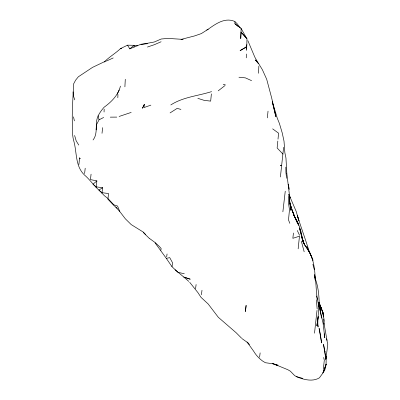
<?xml version="1.0" encoding="UTF-8"?>
<svg xmlns="http://www.w3.org/2000/svg" width="400" height="400" viewBox="0 0 400 400"><rect width="100%" height="100%" fill="white"/><g stroke="black" fill="none" stroke-linecap="round" stroke-linejoin="round"><path stroke-width="0.6" d="M234.92 21.72L234.93 23.715L241.16 28.5L240.72 38.64L241.065 32.115L246.995 38.79L246.625 50.395L246 47.15L246.89 44.615M258.855 66.16L258.515 73.31M105.625 61.135L92.495 67.4L78.32 76.81L75.625 80.15L73.605 83.925C73.125 96.61 72.02 109.23 72.305 121.925C72.545 128.645 71.96 135.355 74.025 141.905C76.935 153.075 75.345 166.295 84.405 174.94C90.825 180.39 95.175 187.795 102.115 192.71L108.575 193.54L107.985 198.515L113.835 204.8L117.585 206.07L119.67 211.35M104.06 112.045L104.155 109.1M117.825 97.745L117.96 94.485M124.895 86.855L125.29 79.245M93.045 139.995C97.38 134.61 95.765 127.15 96.615 120.795C97.475 115.555 100.68 111.205 104.055 107.27C111.375 101.965 118.22 95.175 120.44 86.12M246.25 57.87L246.455 53.99M323.245 314.72L323.315 313.57L319.565 304.07L321.695 309.455M96.15 129.905L96.47 124.745L99.065 119.795L103.675 117.46M325.795 359.055L326.005 356.19C326.13 361.92 326.81 368.22 322.915 372.985L326.185 364.135L322.915 372.985M78.9 164.55L79.595 157.55M280.4 177.005L283.605 147.295M278.01 139.185L278.575 133.175L272.625 128.845M211.39 93.85L210.675 101.115L204.215 100.375L197.82 98.335M277.83 141.015L277.135 147.97L282.99 154.12M267.35 117.895L268.035 111.11M317.015 310.34L314.505 333.21M91.07 174.15L90.455 179.605L96.89 180.88L96.05 187.35M298.145 248.875L299.47 236.195L292.85 238.315L293.455 233M102.01 133.325L102.635 127.615M323.33 369.315L324.3 360.19L323.64 357.48M84.595 173.61L85.205 168.21M282.87 211.84L285.26 191.165M96.89 180.88L92.995 184.245L96.245 186.875L102.705 187.75L101.915 193.155M325.83 359.665L327.77 344.465L326.62 338.695M201.425 294.8L201.99 290.25M166.685 256.865L167.055 253.945M259.58 357.27L260.14 352.85M195.57 288.695L196.115 284.495M184.325 273.765L177.9 272.305L172.02 266.725L172.565 262.815L169.74 257.645L166.3 258.35L155.07 242.855M144.175 104.575L144.45 104.495L142.47 108.27L144.185 104.515L144.075 107.53L150.895 105.125M160.855 250.28L161.145 248.49L159.16 246.28L155.28 242.67L149.25 238.285M117.145 94.24L119.225 89.97M322.785 373.21L319.41 377.845C312.36 382.13 303.335 379.53 296.23 376.6M104.215 62.055C109.075 57.035 115.405 53.425 120.56 48.57L121.75 48.44M120.56 48.57L127.54 45.17L129.78 48.865L134.065 45.305L137.585 45.805M218.21 90.845L225.17 85.42M206.695 30.085L208.125 29.27L201.32 33.605L194.51 35.945L181.02 39.43M208.065 29.3C215.765 23.865 224.92 17.125 234.82 21.47L237.155 23.77L240.31 28.03M170.06 112.92L177.125 108.4L180.945 109.405M240.225 50.575L246 47.15L240.055 50.655M102.705 187.75L98.88 189.985L104.345 195.685L107.985 198.515M79.485 158.87L80.51 158.36M170.78 104.965C183.01 97.01 197.955 95.945 211.58 91.61M106.31 61.1L113.215 57.945M161.13 41.75L154.265 44.73L147.435 47.045M129.78 48.865L140.945 44.235L147.475 43.73M119.085 116.475L131.205 112.41M140.945 44.495L154.315 41.99L161.205 39.01L167.91 38.415L183.23 39.385M223.185 84.655L225.26 84.365M281.765 165.28L280.36 165.38L281.745 165.375M110.25 117.145L116.8 117.1M127.54 45.17L134.065 45.305L134.105 47.04M238.925 77.23L245.39 77.875L251.61 80.655M278.035 365.075L271.82 363.6L265.38 362.725L262.44 360.93A38.705 30.75 3.1 0 1 253.635 351.175L247.01 341.95M302.695 378.375L296.285 376.565L294.595 375.535L290.32 371.155L287.815 369.71L272.205 363.3M273.34 363.76L277.86 365.795M242.015 338.62L248.055 342.91M234.93 23.715L238.16 26.465M188.84 281.41L183.75 277.03L190.22 279.195L183.83 277.095L175.085 269.75M117.21 208.36L113.595 205.21L107.77 199.075M143.26 232.49L149.135 238.22M241.61 338.23L236.155 332.745L218.325 317.31L208.16 303.97L201.015 297.355L197.94 292.64L189.685 282.285M247.82 342.825L249.55 344.585M145.77 234.65L143.42 232.17L131.215 224.59L125.345 218.805L119.725 211.46L115.82 207.135M241.065 32.115L246.89 38.745L241.16 28.5M172.02 266.725L166.3 258.35M304.5 244.815C313.075 254.555 314.965 267.57 315.225 280.075L314.635 275.18M78.795 145.085L76.19 140.88L74.605 135.445M293.9 215.525C298.04 222.425 301.355 229.885 302.11 237.985M288.895 194.41L296.22 211.495L298.935 220.9L297.355 215.56C301.165 227.8 305.7 239.775 309.305 252.06L306.795 246.64L309.97 253.165L304.56 244.71L302.225 238.57L303.33 242.635L299.47 227.935L302.09 237.98L301.425 235.095L304.075 243.93L302.68 240.335M297.285 230.465L299.55 235.345M314.71 277.22C318.565 286.69 319.275 297.18 319.215 307.34L319.005 304.49M247.845 40.62L254.81 57.125L258.545 63.725L255.365 59.91L258.66 63.635L262.38 69.72L266.7 79.275L271.695 98.045L275.905 116.745L274.27 110.565M288.91 194.46L290.255 197.82L289.76 196.545M319.02 302.555L323.315 313.57L323.53 316.99M320.265 305.86L323.315 313.57M289.84 223.355L288.5 219.915L289.485 209.74L288.585 203.705L288.615 198.515L289.255 193.385L286.84 173.69M302.225 238.57L304.075 243.93M74.775 99.885L73.37 95.79L73.09 91.805M318.995 302.79L320.51 307.225L318.995 302.665M318.975 302.6L320.39 306.88L319.035 302.75M301.73 237.485L302.295 239.235M272.275 101.58L277.25 118.1L279.42 123.49L282.22 132.905L284.01 141.145L284.855 152.685L285.955 157.975L286.845 173.65M298.405 225.09L297.19 221.02L298.62 225.115L293.525 214.26L294.375 216.05L291.55 208.89L294.645 216.95L289.915 203.545L291.225 207.63L289.66 201.52L290.835 210.33L289.09 195.825M304.175 251.825L301.33 241.22M312.885 264.285L314.31 269.61M272.555 103.315L273.125 105.635M98.065 115.74L99.065 119.795M318.995 305.715L319.7 308.61L319.005 303.935M73.485 116.845L74.405 120.895M319.375 304.9L320.755 311.23L319.185 303.09M273.555 107.375L274.01 109.475M289.33 189.43L288.21 184.135L288.82 188.155M317.375 321.87L317.61 323.045M316.635 295.965L317.255 299.365M321.62 318.09L319.12 305.82L323.085 323.27L324.8 337.775L324.16 333.75M323.17 315.215L322.68 312.285L324.25 320.36L323.945 324.295L323.475 319.06M327.005 340.43L323.98 323.07M314.565 274.4C316.615 283.195 315.715 292.325 317.795 301.075L317.82 301.215C319.775 309.805 317.02 318.465 318.08 327.05L317.81 324.76M316.37 299.715L317.155 309.03M289.205 197.065L289.655 201.065M286.59 178.33L285.925 172.315L285.825 167.115M246.11 305.43L245.41 311.52L246.11 305.43M318.21 316.68L316.875 325.71L318.21 316.68M297.265 222.535L294.465 216.47L297.265 222.535M311.285 256.21L309.855 252.925L313.02 260.335L311.285 256.21M320.29 334.19L319.105 328.37L321.625 342.95L320.29 334.19M324.92 351.725L323.515 344.355L325.84 358.915L324.85 351.245L324.92 351.725"/></g></svg>
